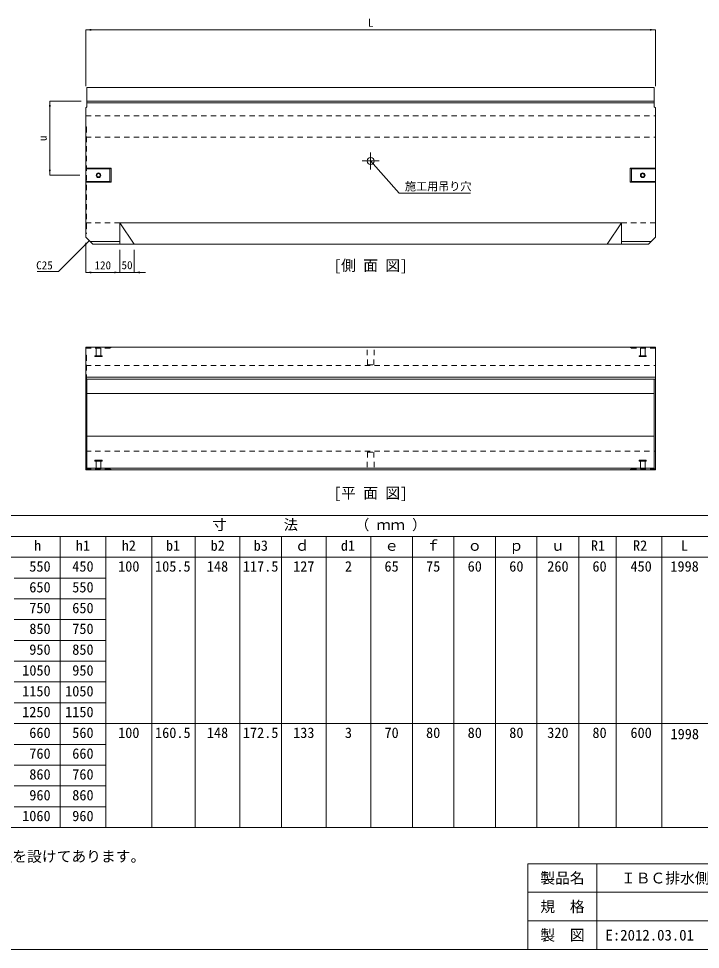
# Model space of a CAD drawing. Units: millimetres at full size. Extents: x 14445 to 39803, y 10010 to 18037.
# Drawn here: x 18825 to 21215, y 11716 to 14978 of the extents above; entities that cross this region are included whole.
import ezdxf
from ezdxf.enums import TextEntityAlignment as Align

# ---------------------------------------------------------------- set-up
doc = ezdxf.new("R2010")
doc.units = ezdxf.units.MM
doc.header["$LTSCALE"] = 25
for name, pattern in [('USER1', [1.35, 0.75, -0.6]), ('USER2', [28.575, 19.05, -3.175, 3.175, -3.175]), ('USER3', [2, 1, -1])]:
    doc.linetypes.add(name, pattern=pattern)
for name, color, linetype, lineweight in [('(0-0)', 7, 'Continuous', 18), ('0_2', 7, 'Continuous', 9), ('寸法線', 7, 'Continuous', 9), ('引出線', 4, 'Continuous', 13), ('本体', 2, 'Continuous', 5), ('枠', 5, 'Continuous', 5), ('ｲﾝｻｰﾄ', 3, 'USER3', 5)]:
    doc.layers.add(name, color=color, linetype=linetype, lineweight=lineweight)
doc.layers.add('(1-0)', color=7, linetype='Continuous')
doc.styles.add('ＭＳ ゴシック', font='')
doc.styles.get('ＭＳ ゴシック').set_extended_font_data('MS Gothic')

# ---------------------------------------------------------------- blocks, each defined once
blk = doc.blocks.new('filled_arrow')
at = {"color": 0, "linetype": 'Continuous', "lineweight": -2}
blk.add_solid([(7.5, 1.25), (0, 0), (7.5, -1.25)], dxfattribs=at)

msp = doc.modelspace()

# ---------------------------------------------------------------- linework, layer by layer
at = {"layer": '0_2'}
for p, q in [((17853.65, 13236.07), (21751.42, 13236.07)), ((18226.19, 13163.17), (21532.72, 13163.17)), ((18970.17, 13163.17), (18970.17, 12507.08)), ((19130.95, 13163.17), (19130.95, 12507.08)), ((19291.73, 13163.17), (19291.73, 12507.08)), ((19444.15, 13163.17), (19444.15, 12142.58)), ((19600.75, 13163.17), (19600.75, 12142.58)), ((19746.55, 13163.17), (19746.55, 12142.58)), ((19903.14, 13163.17), (19903.14, 12142.58)), ((20059.74, 13163.17), (20059.74, 12142.58)), ((20205.55, 13163.17), (20205.55, 12142.58)), ((20351.35, 13163.17), (20351.35, 12142.58)), ((20497.14, 13163.17), (20497.14, 12142.58)), ((20642.35, 13163.17), (20642.35, 12507.08)), ((20788.74, 13163.17), (20788.74, 12142.58)), ((20919.56, 13163.17), (20919.56, 12142.58)), ((21080.34, 13163.17), (21080.34, 12142.58)), ((17853.65, 13090.28), (21751.42, 13090.28)), ((18970.17, 13017.37), (18809.39, 13017.37)), ((19130.95, 13017.37), (18970.17, 13017.37)), ((18970.17, 12944.47), (18809.39, 12944.47)), ((19130.95, 12944.47), (18970.17, 12944.47)), ((18970.17, 12871.57), (18809.39, 12871.57)), ((19130.95, 12871.57), (18970.17, 12871.57)), ((18970.17, 12798.68), (18809.39, 12798.68)), ((19130.95, 12798.68), (18970.17, 12798.68)), ((18970.17, 12725.78), (18809.39, 12725.78)), ((19130.95, 12725.78), (18970.17, 12725.78)), ((18970.17, 12652.88), (18809.39, 12652.88)), ((19130.95, 12652.88), (18970.17, 12652.88)), ((18970.17, 12579.98), (18809.39, 12579.98)), ((19130.95, 12579.98), (18970.17, 12579.98)), ((18970.17, 12507.08), (18809.39, 12507.08)), ((19130.95, 12507.08), (18970.17, 12507.08)), ((18970.17, 12507.08), (18970.17, 12142.58)), ((19130.95, 12507.08), (21532.72, 12507.08)), ((19130.95, 12507.08), (19130.95, 12142.58)), ((19291.73, 12507.08), (19291.73, 12142.58)), ((20642.35, 12507.08), (20642.35, 12142.58)), ((18970.17, 12434.18), (18809.39, 12434.18)), ((19130.95, 12434.18), (18970.17, 12434.18)), ((18970.17, 12361.28), (18809.39, 12361.28)), ((19130.95, 12361.28), (18970.17, 12361.28)), ((18970.17, 12288.38), (18809.39, 12288.38)), ((19130.95, 12288.38), (18970.17, 12288.38)), ((18970.17, 12215.48), (18809.39, 12215.48)), ((19130.95, 12215.48), (18970.17, 12215.48)), ((17853.65, 12142.58), (21751.42, 12142.58))]:
    msp.add_line(p, q, dxfattribs=at)
at = {"layer": '寸法線'}
for p, q in [((19060.14, 14938.92), (21058.14, 14938.92)), ((19060.14, 14741.14), (19060.14, 14938.92)), ((21058.14, 14741.13), (21058.14, 14938.92)), ((18934.45, 14689.15), (18934.45, 14429.15)), ((19044.64, 14689.15), (18934.45, 14689.15)), ((19040.14, 14429.15), (18934.45, 14429.15)), ((19060.14, 14192.15), (19060.14, 14088.5)), ((19180.14, 14167.14), (19180.14, 14088.5)), ((19180.14, 14167.14), (19180.14, 14088.5)), ((19230.14, 14167.14), (19230.14, 14088.5)), ((19060.14, 14088.5), (19180.14, 14088.5)), ((19140.14, 14088.5), (19270.14, 14088.5))]:
    msp.add_line(p, q, dxfattribs=at)
at = {"layer": '寸法線', "linetype": 'USER2'}
for p, q in [((20059.14, 14509.11), (20059.14, 14449.18)), ((20029.18, 14479.14), (20089.1, 14479.14))]:
    msp.add_line(p, q, dxfattribs=at)
at = {"layer": '寸法線'}
msp.add_lwpolyline([(19072.64, 14199.64), (18964.7, 14091.7), (18890.03, 14091.7)], dxfattribs=at)
at = {"layer": '引出線'}
msp.add_lwpolyline([(20059.14, 14479.14), (20159.54, 14366.67), (20409.64, 14366.67)], dxfattribs=at)
at = {"layer": '本体', "lineweight": 20}
for p, q in [((19064.64, 14737.14), (19064.64, 14669.15)), ((19064.64, 14737.14), (21053.63, 14737.14)), ((21053.63, 14737.14), (21053.63, 14669.15)), ((19064.64, 14669.15), (19060.14, 14665.14)), ((19060.14, 14665.14), (19060.14, 14212.15)), ((21053.63, 14669.15), (21058.13, 14665.14)), ((21058.13, 14665.14), (21058.13, 14212.15)), ((19085.14, 14187.14), (19060.14, 14212.15)), ((21033.13, 14187.14), (21058.13, 14212.15)), ((19085.14, 14187.14), (21033.13, 14187.14)), ((19060.14, 13826.78), (21058.14, 13826.78)), ((19060.14, 13396.78), (19060.14, 13826.78)), ((21058.14, 13396.78), (21058.14, 13826.78)), ((19060.14, 13396.78), (21058.14, 13396.78))]:
    msp.add_line(p, q, dxfattribs=at)
at = {"layer": '本体', "lineweight": 9}
for p, q in [((19064.64, 14689.15), (21053.63, 14689.15)), ((19180.14, 14262.15), (19230.14, 14187.14)), ((19180.14, 14262.15), (19180.14, 14187.14)), ((19180.14, 14262.15), (20059.14, 14262.15)), ((20938.13, 14262.15), (20059.14, 14262.15)), ((20938.13, 14262.14), (20888.13, 14187.14)), ((20938.13, 14262.14), (20938.13, 14187.14)), ((19075.14, 14197.14), (19180.14, 14197.14)), ((21043.13, 14197.14), (20938.13, 14197.14))]:
    msp.add_line(p, q, dxfattribs=at)
at = {"layer": '本体', "color": 4}
for p, q in [((19064.64, 14683.14), (20059.14, 14683.14)), ((21053.63, 14683.14), (20059.14, 14683.14)), ((19060.14, 14453.65), (19149.14, 14453.65)), ((19145.14, 14451.64), (19149.14, 14453.65)), ((19149.14, 14453.65), (19149.14, 14404.65)), ((21058.13, 14453.64), (20969.13, 14453.64)), ((20973.13, 14451.64), (20969.13, 14453.64)), ((20969.13, 14453.64), (20969.13, 14404.65)), ((19060.14, 14451.64), (19145.14, 14451.64)), ((19145.14, 14451.64), (19145.14, 14406.64)), ((21058.13, 14451.64), (20973.13, 14451.64)), ((20973.13, 14451.64), (20973.13, 14406.64)), ((19145.14, 14406.64), (19060.14, 14406.64)), ((19149.14, 14404.65), (19060.14, 14404.65)), ((19145.14, 14406.64), (19149.14, 14404.65)), ((20973.13, 14406.64), (20969.13, 14404.65)), ((20969.13, 14404.65), (21058.13, 14404.65)), ((20973.13, 14406.64), (21058.13, 14406.64))]:
    msp.add_line(p, q, dxfattribs=at)
at = {"layer": '本体', "color": 7, "linetype": 'USER1', "lineweight": 9}
for p, q in [((19060.14, 14637.14), (21058.13, 14637.14)), ((19060.14, 14562.14), (21058.13, 14562.14)), ((19180.14, 14262.15), (19060.14, 14262.15)), ((20938.13, 14262.15), (21058.13, 14262.15)), ((19060.14, 13761.78), (21058.14, 13761.78)), ((19060.14, 13461.78), (21058.14, 13461.78))]:
    msp.add_line(p, q, dxfattribs=at)
at = {"layer": '本体', "color": 4, "linetype": 'USER1'}
for p, q in [((19060.14, 14600.14), (19063.34, 14598.14)), ((19060.14, 14582.14), (19063.34, 14584.15)), ((19063.34, 14598.14), (19063.34, 14226.15)), ((19060.14, 14242.15), (19063.34, 14240.14)), ((19060.14, 14224.14), (19063.34, 14226.15)), ((19060.14, 13799.78), (19063.34, 13797.78)), ((19060.14, 13781.78), (19063.34, 13783.78)), ((19063.34, 13797.78), (19063.34, 13425.78)), ((19060.14, 13441.78), (19063.34, 13439.78)), ((19060.14, 13423.78), (19063.34, 13425.78))]:
    msp.add_line(p, q, dxfattribs=at)
at = {"layer": '本体', "linetype": 'USER1'}
for p, q in [((19060.14, 13823.58), (19145.14, 13823.58)), ((19145.14, 13823.58), (19149.14, 13826.78)), ((20973.14, 13823.58), (20969.14, 13826.78)), ((21058.14, 13823.58), (20973.14, 13823.58)), ((19060.14, 13399.98), (19145.14, 13399.98)), ((19145.14, 13399.98), (19149.14, 13396.78)), ((20973.14, 13399.98), (20969.14, 13396.78)), ((21058.14, 13399.98), (20973.14, 13399.98))]:
    msp.add_line(p, q, dxfattribs=at)
at = {"layer": '本体', "linetype": 'USER1', "lineweight": 9}
for p, q in [((20048.14, 13764.78), (20046.64, 13826.78)), ((20070.14, 13764.78), (20071.64, 13826.78)), ((20048.14, 13764.78), (20070.14, 13764.78)), ((20048.14, 13458.78), (20046.64, 13396.78)), ((20048.14, 13458.78), (20070.14, 13458.78)), ((20070.14, 13458.78), (20071.64, 13396.78))]:
    msp.add_line(p, q, dxfattribs=at)
at = {"layer": '本体'}
for p, q in [((19060.14, 13721.28), (21058.14, 13721.28)), ((19060.14, 13714.28), (21058.14, 13714.28)), ((19064.64, 13396.78), (19064.64, 13714.28)), ((21053.64, 13396.78), (21053.64, 13714.28)), ((19064.64, 13664.28), (21053.64, 13664.28)), ((19064.64, 13514.35), (21053.64, 13514.35)), ((19064.64, 13402.78), (21053.64, 13402.78))]:
    msp.add_line(p, q, dxfattribs=at)
at = {"layer": '本体', "lineweight": 9}
msp.add_circle((20059.14, 14479.14), 12.5, dxfattribs=at)
at = {"layer": '枠', "lineweight": 20}
for p, q in [((22602.53, 12015.57), (20610.66, 12015.57)), ((20610.66, 11715.57), (20610.66, 12015.57)), ((20852.56, 11715.57), (20852.56, 12015.57)), ((22602.53, 11915.57), (20610.66, 11915.57)), ((21952.56, 11815.57), (20610.66, 11815.57)), ((17002.53, 11715.57), (22602.53, 11715.57))]:
    msp.add_line(p, q, dxfattribs=at)
at = {"layer": 'ｲﾝｻｰﾄ'}
for p, q in [((19096.64, 13796.58), (19096.64, 13823.58)), ((19113.64, 13823.58), (19113.64, 13796.58)), ((21004.64, 13823.58), (21004.64, 13796.58)), ((21021.64, 13796.58), (21021.64, 13823.58)), ((19092.64, 13793.58), (19092.64, 13796.58)), ((19092.64, 13796.58), (19117.64, 13796.58)), ((19117.64, 13793.58), (19092.64, 13793.58)), ((19117.64, 13796.58), (19117.64, 13793.58)), ((21025.64, 13796.58), (21000.64, 13796.58)), ((21000.64, 13796.58), (21000.64, 13793.58)), ((21000.64, 13793.58), (21025.64, 13793.58)), ((21025.64, 13793.58), (21025.64, 13796.58)), ((19092.64, 13429.98), (19092.64, 13426.98)), ((19117.64, 13429.98), (19092.64, 13429.98)), ((19092.64, 13426.98), (19117.64, 13426.98)), ((19096.64, 13426.98), (19096.64, 13399.98)), ((19113.64, 13399.98), (19113.64, 13426.98)), ((19117.64, 13426.98), (19117.64, 13429.98)), ((21000.64, 13426.98), (21000.64, 13429.98)), ((21000.64, 13429.98), (21025.64, 13429.98)), ((21025.64, 13426.98), (21000.64, 13426.98)), ((21004.64, 13399.98), (21004.64, 13426.98)), ((21021.64, 13426.98), (21021.64, 13399.98)), ((21025.64, 13429.98), (21025.64, 13426.98))]:
    msp.add_line(p, q, dxfattribs=at)
at = {"layer": 'ｲﾝｻｰﾄ', "linetype": 'Continuous', "lineweight": 9}
for centre, radius in [((19105.14, 14429.14), 8), ((19105.14, 14429.14), 6), ((21013.13, 14429.14), 8), ((21013.13, 14429.14), 6)]:
    msp.add_circle(centre, radius, dxfattribs=at)

# ---------------------------------------------------------------- block references
at = {"layer": '寸法線', "xscale": 2.67, "yscale": 2.67}
for p in [(19060.14, 14938.92), (19060.14, 14088.5), (19230.14, 14088.5)]:
    msp.add_blockref('filled_arrow', p, dxfattribs=at)
for p, rotation in [((21058.14, 14938.92), 180), ((18934.45, 14689.15), 270), ((18934.45, 14429.15), 90), ((19072.64, 14199.64), 225), ((19180.14, 14088.5), 180), ((19180.14, 14088.5), 180)]:
    msp.add_blockref('filled_arrow', p, dxfattribs=dict(at, rotation=rotation))
at = {"layer": '引出線', "xscale": 0.133, "yscale": 0.133, "rotation": 311.8}
msp.add_blockref('filled_arrow', (20059.14, 14479.14), dxfattribs=at)

# ---------------------------------------------------------------- texts
at = {"layer": '(0-0)', "style": 'ＭＳ ゴシック'}
msp.add_text('寸\u3000\u3000\u3000\u3000法\u3000\u3000\u3000\u3000（ ｍｍ ）', height=36.66, dxfattribs=at).set_placement((19879.46, 13174.62), align=Align.BOTTOM_CENTER)
for s, p in [('h', (18879.11, 13101.73)), ('h1', (19025.56, 13101.73)), ('h2', (19186.34, 13101.73)), ('b1', (19341.47, 13101.73)), ('b2', (19498.07, 13101.73)), ('b3', (19649.26, 13101.73)), ('ｄ', (19794.11, 13101.73)), ('d1', (19954.6, 13101.73)), ('ｆ', (20253.45, 13101.73)), ('R1', (20831.32, 13101.73)), ('R2', (20978.9, 13101.73)), ('L', (21147.37, 13101.73)), ('ｅ', (20107.65, 13101.73)), ('ｏ', (20399.24, 13101.73)), ('ｐ', (20545.04, 13101.73)), ('ｕ', (20690.84, 13101.73)), ('550', (18862.46, 13028.83)), ('450', (19013.06, 13028.83)), ('100', (19173.84, 13028.83)), ('105.5', (19303.35, 13028.83)), ('148', (19484.95, 13028.83)), ('117.5', (19611.15, 13028.83)), ('127', (19787.35, 13028.83)), ('2', (19968.94, 13028.83)), ('65', (20107.65, 13028.83)), ('75', (20253.45, 13028.83)), ('60', (20399.24, 13028.83)), ('60', (20545.04, 13028.83)), ('260', (20678.34, 13028.83)), ('60', (20836.64, 13028.83)), ('450', (20969.94, 13028.83)), ('1998', (21109.87, 13028.83)), ('650', (18862.46, 12955.92)), ('550', (19013.06, 12955.92)), ('750', (18862.46, 12883.02)), ('650', (19013.06, 12883.02)), ('850', (18862.46, 12810.13)), ('750', (19013.06, 12810.13)), ('950', (18862.46, 12737.23)), ('850', (19013.06, 12737.23)), ('1050', (18837.76, 12664.33)), ('950', (19013.06, 12664.33)), ('1150', (18837.46, 12591.43)), ('1050', (18988.06, 12591.43)), ('1250', (18837.46, 12518.53)), ('1150', (18988.06, 12518.53)), ('660', (18862.46, 12445.63)), ('560', (19013.06, 12445.63)), ('100', (19173.84, 12445.63)), ('160.5', (19303.35, 12445.63)), ('148', (19484.95, 12445.63)), ('172.5', (19611.15, 12445.63)), ('133', (19787.35, 12445.63)), ('3', (19968.94, 12445.63)), ('70', (20107.65, 12445.63)), ('80', (20253.45, 12445.63)), ('80', (20399.24, 12445.63)), ('80', (20545.04, 12445.63)), ('320', (20678.34, 12445.63)), ('80', (20836.64, 12445.63)), ('600', (20969.94, 12445.63)), ('760', (18862.46, 12372.73)), ('660', (19013.06, 12372.73)), ('860', (18862.46, 12299.83)), ('760', (19013.06, 12299.83)), ('960', (18862.46, 12226.93)), ('860', (19013.06, 12226.93)), ('1060', (18837.46, 12154.03)), ('960', (19013.06, 12154.03))]:
    msp.add_text(s, height=36.66, dxfattribs=at).set_placement(p, align=Align.BOTTOM_LEFT)
at = {"layer": '(1-0)', "style": 'ＭＳ ゴシック'}
msp.add_text('1998', height=36.66, dxfattribs=at).set_placement((21160.34, 12470.63), align=Align.MIDDLE_CENTER)
at = {"layer": '0_2', "style": 'ＭＳ ゴシック'}
for s, p in [('[側 面 図]', (20059.14, 14112.81)), ('[平 面 図]', (20059.14, 13315.28))]:
    msp.add_text(s, height=37.98, dxfattribs=at).set_placement(p, align=Align.MIDDLE_CENTER)
msp.add_text('(注) 側壁のセンターに施工用の吊り穴を設けてあります。', height=37.98, dxfattribs=at).set_placement((17896.58, 12011.1), align=Align.BOTTOM_LEFT)
at = {"layer": '寸法線', "style": 'ＭＳ ゴシック'}
for s, p in [('L', (20059.14, 14963.92)), ('120', (19120.14, 14113.5)), ('50', (19205.14, 14114.07))]:
    msp.add_text(s, height=28.48, dxfattribs=at).set_placement(p, align=Align.MIDDLE_CENTER)
msp.add_text('u', height=28.48, rotation=90, dxfattribs=at).set_placement((18909.45, 14559.15), align=Align.MIDDLE_CENTER)
msp.add_text('C25', height=28.48, dxfattribs=at).set_placement((18944.7, 14127.7), align=Align.TOP_RIGHT)
at = {"layer": '引出線', "style": 'ＭＳ ゴシック'}
msp.add_text('施工用吊り穴', height=28.48, dxfattribs=at).set_placement((20179.54, 14404.34), align=Align.TOP_LEFT)
at = {"layer": '枠', "color": 7, "style": 'ＭＳ ゴシック'}
for s, p in [('製品名', (20731.61, 11965.57)), ('ＩＢＣ排水側溝 乗り入れ一体Ⅰ型 H=50', (21402.56, 11965.57)), ('規\u3000格', (20731.61, 11865.57)), ('製\u3000図', (20731.61, 11765.57)), ('E:2012.03.01', (21037.56, 11765.57))]:
    msp.add_text(s, height=37.98, dxfattribs=at).set_placement(p, align=Align.MIDDLE_CENTER)

doc.saveas('drawing.dxf')
